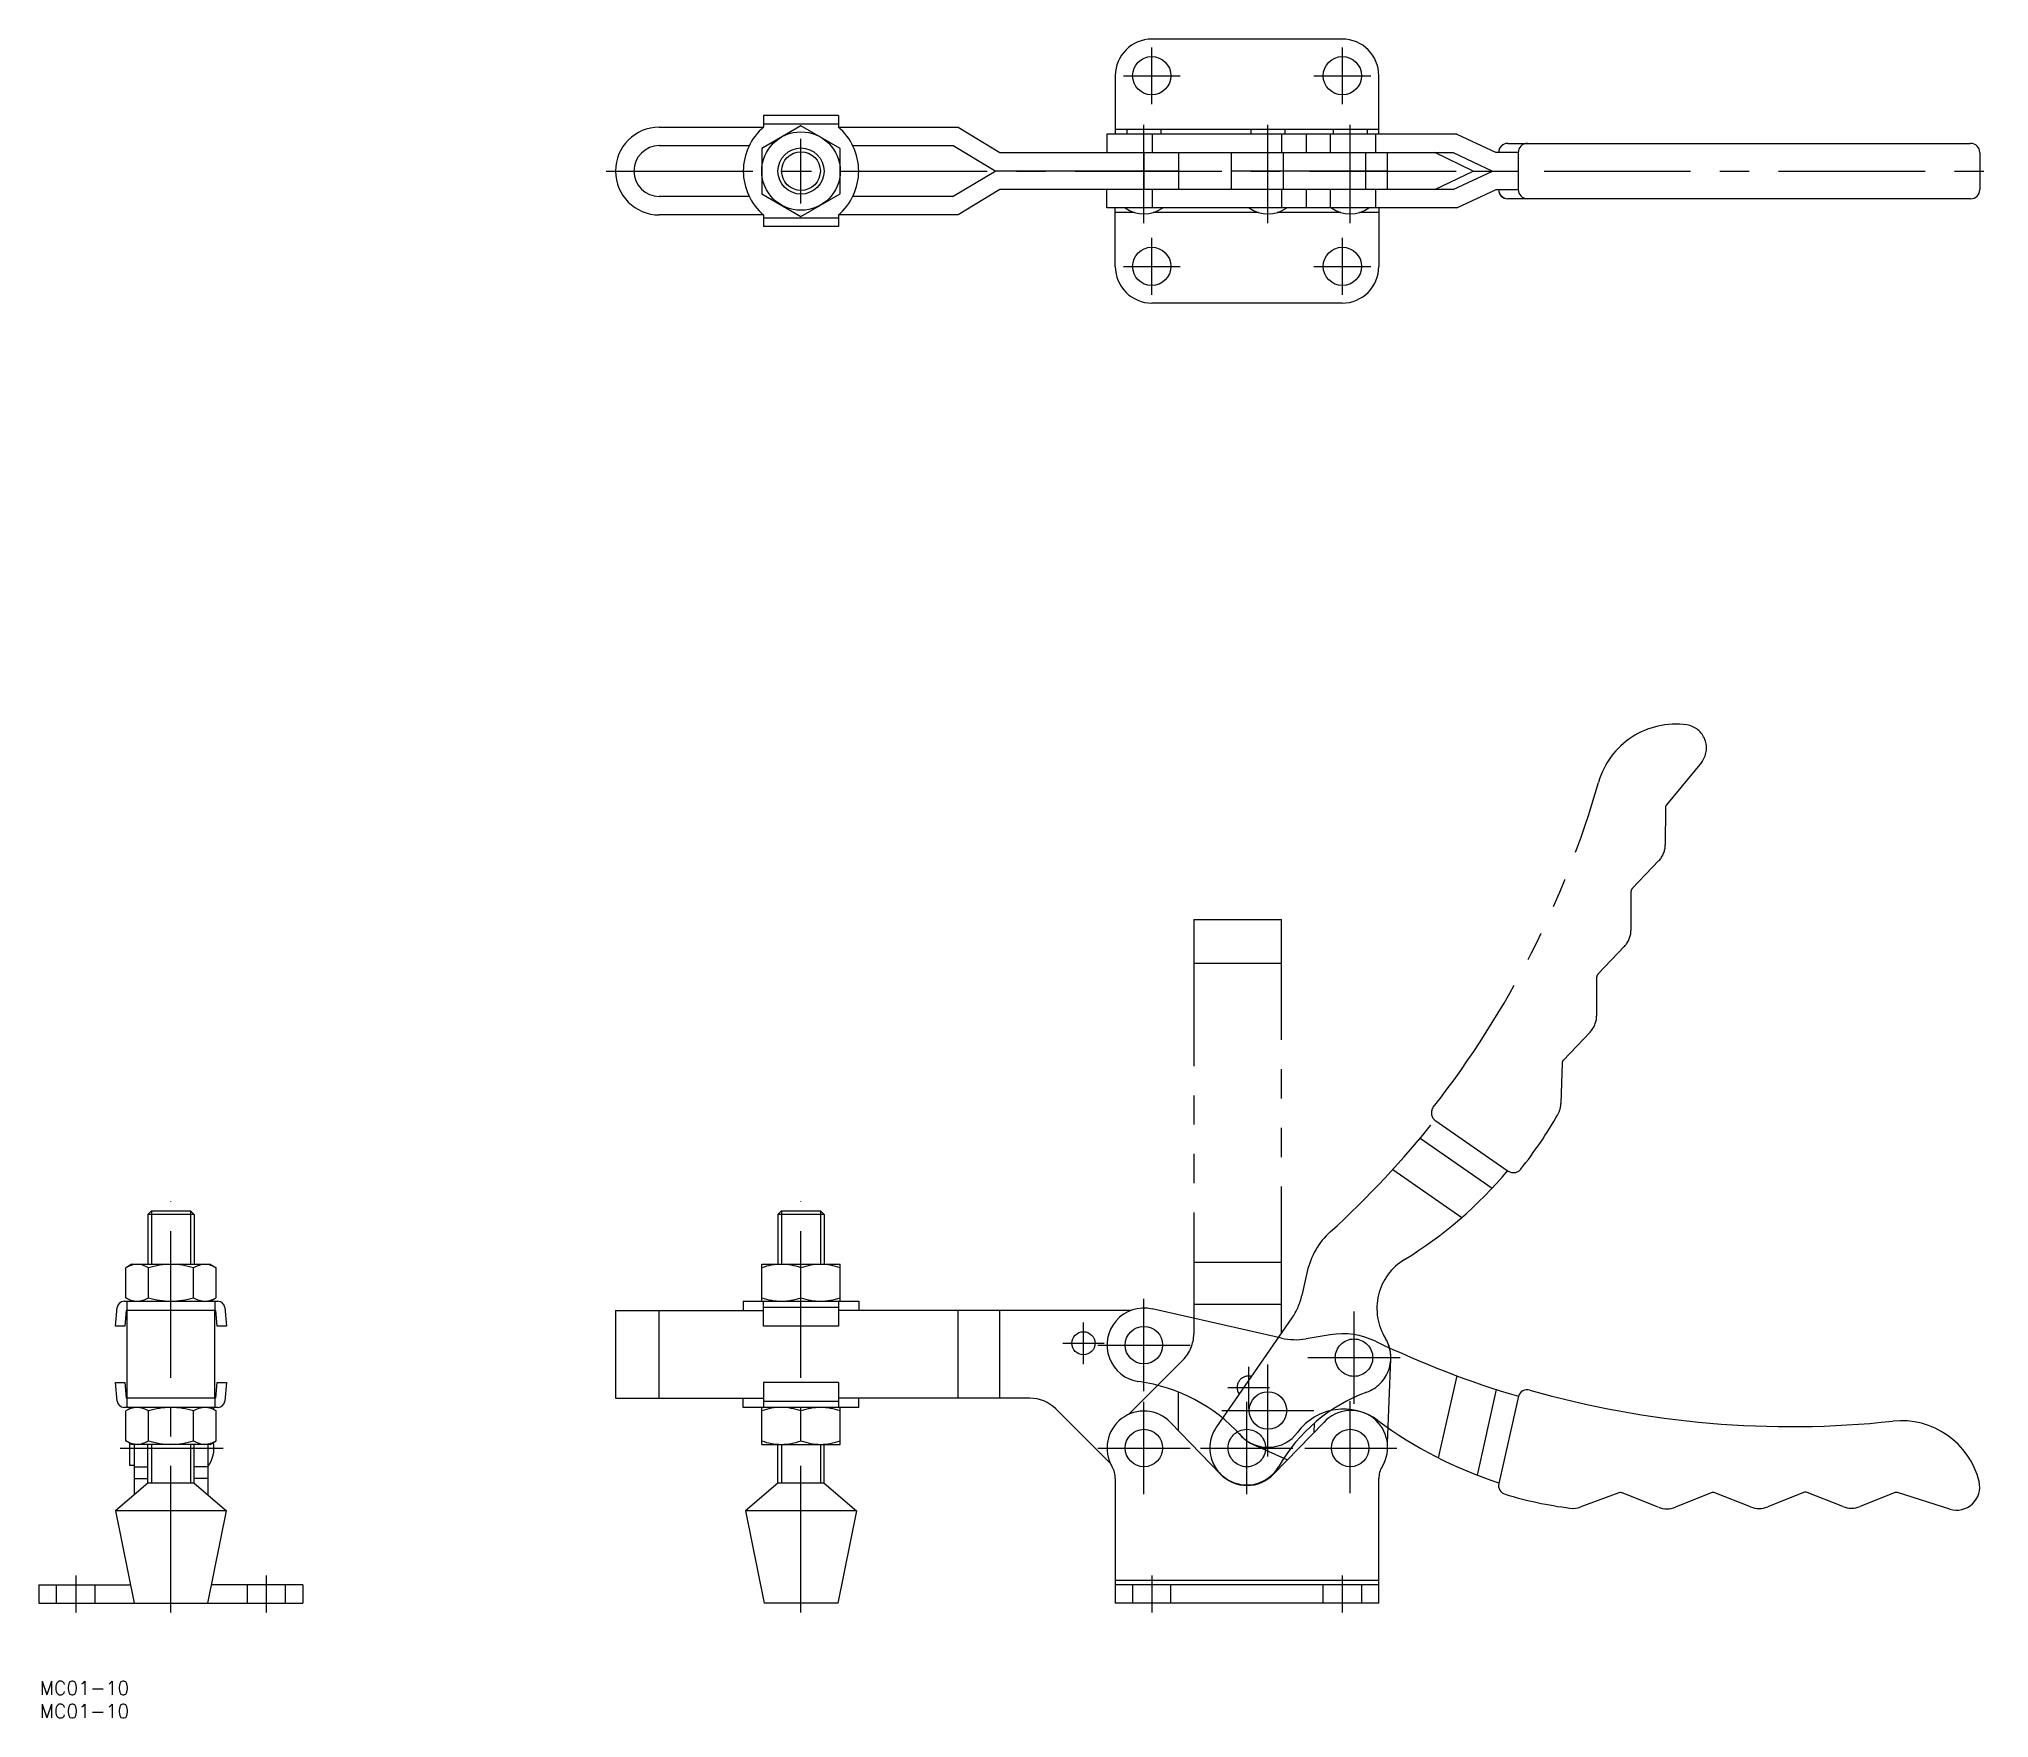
# Model space of a CAD drawing. Extents: x 0 to 423, y -25 to 339.
import ezdxf

# ---------------------------------------------------------------- set-up
doc = ezdxf.new("R2010")
doc.units = 0
for name, pattern in [('CENTER', [50.8, 31.75, -6.35, 6.35, -6.35]), ('DASHED', [19.05, 12.7, -6.35]), ('PHANTOM', [63.5, 31.75, -6.35, 6.35, -6.35, 6.35, -6.35])]:
    doc.linetypes.add(name, pattern=pattern)
doc.layers.get('0').update_dxf_attribs({"linetype": 'CONTINUOUS'})
doc.layers.add('CENTER', color=1, linetype='CONTINUOUS')
doc.styles.get("Standard").update_dxf_attribs({"font": 'txt.shx', "height": 3, "bigfont": 'bigfont.shx'})

# ---------------------------------------------------------------- blocks, each defined once
blk = doc.blocks.new('*U3')
at = {"color": 7, "linetype": 'CONTINUOUS'}
blk.add_text('MC01-10', height=3, dxfattribs=at).set_placement((0.15, -19.88))
blk = doc.blocks.new('*U4')
at = {"color": 7, "linetype": 'CONTINUOUS'}
blk.add_text('MC01-10', height=3, dxfattribs=at).set_placement((0.15, -24.88))

msp = doc.modelspace()

# ---------------------------------------------------------------- linework, layer by layer
at = {"color": 7, "linetype": 'CONTINUOUS'}
for p, q in [((282.35, 338.82), (241.15, 338.82)), ((233.2, 330.87), (233.2, 318.22)), ((290.3, 318.22), (290.3, 330.87)), ((173.2, 322.23), (157, 322.23)), ((157, 322.23), (157, 319.77)), ((173.2, 322.23), (173.2, 319.77)), ((134.4, 319.72), (156.98, 319.72)), ((165.1, 320.04), (156.6, 315.13)), ((173.2, 320.38), (157, 320.38)), ((157.03, 319.77), (157, 319.77)), ((173.6, 315.13), (165.1, 320.04)), ((173.2, 319.77), (173.17, 319.77)), ((173.22, 319.72), (199.15, 319.72)), ((199.15, 319.72), (208.2, 314.22)), ((307.18, 318.22), (231.4, 318.22)), ((231.4, 318.22), (231.4, 314.22)), ((290.3, 319.22), (233.2, 319.22)), ((235.73, 319.22), (235.73, 318.22)), ((241.16, 318.22), (241.16, 314.22)), ((243.07, 319.22), (243.07, 318.22)), ((262.59, 319.22), (262.59, 318.22)), ((269.18, 318.22), (269.18, 314.22)), ((269.94, 319.22), (269.94, 318.22)), ((274.53, 318.22), (274.53, 314.22)), ((279.77, 318.22), (279.77, 314.22)), ((280.43, 319.22), (280.43, 318.22)), ((287.78, 319.22), (287.78, 318.22)), ((289.6, 318.22), (289.6, 314.22)), ((307.18, 318.22), (315.74, 314.22)), ((134.4, 315.72), (153.87, 315.72)), ((156.6, 315.13), (156.6, 305.32)), ((173.6, 305.32), (173.6, 315.13)), ((176.32, 315.72), (198.05, 315.72)), ((198.05, 315.72), (207.3, 310.22)), ((208.2, 314.22), (306.38, 314.22)), ((246.9, 314.22), (246.9, 306.22)), ((258.27, 314.22), (258.27, 306.22)), ((269.59, 314.22), (269.59, 306.22)), ((287.42, 314.22), (287.42, 306.22)), ((292.1, 314.22), (292.1, 306.22)), ((310.77, 310.22), (302.4, 314.22)), ((306.38, 314.22), (314.92, 310.22)), ((320.5, 314.22), (315.74, 314.22)), ((318.23, 316.22), (418.42, 316.22)), ((320.5, 314.22), (320.5, 306.22)), ((420.5, 314.22), (420.5, 306.22)), ((207.3, 310.22), (198.05, 304.72)), ((246.9, 310.22), (207.3, 310.22)), ((292.1, 310.22), (258.27, 310.22)), ((302.4, 306.22), (310.77, 310.22)), ((306.38, 306.22), (314.92, 310.22)), ((310.77, 310.22), (320.5, 310.22)), ((153.87, 304.72), (134.4, 304.72)), ((156.6, 305.32), (165.1, 300.41)), ((165.1, 300.41), (173.6, 305.32)), ((198.05, 304.72), (176.32, 304.72)), ((208.2, 306.22), (199.15, 300.72)), ((306.38, 306.22), (208.2, 306.22)), ((231.4, 302.22), (231.4, 306.22)), ((241.16, 306.22), (241.16, 302.22)), ((269.18, 306.22), (269.18, 302.22)), ((274.53, 306.22), (274.53, 302.22)), ((279.77, 306.22), (279.77, 302.22)), ((289.6, 306.22), (289.6, 302.22)), ((307.18, 302.22), (315.74, 306.22)), ((315.74, 306.22), (320.5, 306.2)), ((418.5, 304.22), (318.23, 304.22)), ((156.98, 300.72), (134.4, 300.72)), ((157, 300.67), (157, 298.22)), ((157.03, 300.67), (157, 300.67)), ((157, 300.07), (173.2, 300.07)), ((173.2, 300.67), (173.17, 300.67)), ((173.2, 300.67), (173.2, 298.22)), ((199.15, 300.72), (173.22, 300.72)), ((307.18, 302.22), (231.4, 302.22)), ((233.2, 289.57), (233.2, 302.22)), ((237.37, 301.22), (233.2, 301.22)), ((264.24, 301.22), (241.43, 301.22)), ((282.07, 301.22), (268.29, 301.22)), ((290.3, 301.22), (286.13, 301.22)), ((290.3, 302.22), (290.3, 289.57)), ((173.2, 298.22), (157, 298.22)), ((282.35, 281.62), (241.15, 281.62)), ((23.6, 84.19), (24.41, 85)), ((24.41, 85), (32.79, 85)), ((32.79, 85), (33.6, 84.19)), ((160.1, 84.19), (160.91, 85)), ((160.91, 85), (169.29, 85)), ((169.29, 85), (170.1, 84.19)), ((33.6, 84.19), (23.6, 84.19)), ((23.6, 84.19), (23.6, 73.4)), ((33.6, 84.19), (33.6, 73.4)), ((170.1, 84.19), (160.1, 84.19)), ((160.1, 84.19), (160.1, 73.4)), ((170.1, 84.19), (170.1, 73.4)), ((20.1, 73.4), (18.79, 72.64)), ((18.79, 66.16), (18.79, 72.64)), ((20.1, 73.4), (37.1, 73.4)), ((23.69, 66.16), (23.69, 72.64)), ((33.51, 66.16), (33.51, 72.64)), ((37.1, 73.4), (38.41, 72.64)), ((38.41, 66.16), (38.41, 72.64)), ((156.6, 65.4), (156.6, 73.4)), ((156.6, 73.4), (173.6, 73.4)), ((165.1, 66.16), (165.1, 72.64)), ((173.6, 65.4), (173.6, 73.4)), ((16.59, 60), (16.95, 64.03)), ((18.44, 65.4), (38.76, 65.4)), ((18.9, 63.4), (18.6, 60)), ((20.1, 65.4), (18.79, 66.16)), ((38.3, 63.4), (18.9, 63.4)), ((19.05, 65.4), (19.05, 63.4)), ((19.1, 44.4), (19.1, 63.4)), ((37.1, 65.4), (38.41, 66.16)), ((38.1, 44.4), (38.1, 63.4)), ((38.15, 63.4), (38.15, 65.4)), ((38.6, 60), (38.3, 63.4)), ((40.25, 64.03), (40.61, 60)), ((124.9, 63.4), (124.9, 44.4)), ((124.9, 63.4), (157, 63.4)), ((134.4, 44.4), (134.4, 63.4)), ((152.6, 65.4), (177.6, 65.4)), ((152.6, 65.4), (152.6, 63.4)), ((157, 60), (157, 65.4)), ((173.2, 64.03), (157, 64.03)), ((173.2, 65.4), (173.2, 60)), ((236.59, 63.4), (173.2, 63.4)), ((177.6, 65.4), (177.6, 63.4)), ((199.15, 44.4), (199.15, 63.4)), ((208.2, 44.4), (208.2, 63.4)), ((269.18, 57.41), (241.16, 63.72)), ((18.6, 60), (16.59, 60)), ((40.61, 60), (38.6, 60)), ((173.2, 60), (157, 60)), ((279.77, 58.12), (274.53, 57.26)), ((16.59, 47.8), (18.6, 47.8)), ((16.95, 43.77), (16.59, 47.8)), ((18.6, 47.8), (18.9, 44.4)), ((38.3, 44.4), (38.6, 47.8)), ((38.6, 47.8), (40.61, 47.8)), ((40.61, 47.8), (40.25, 43.77)), ((173.2, 47.8), (157, 47.8)), ((157, 47.8), (157, 42.4)), ((173.2, 47.8), (173.2, 42.4)), ((307.18, 49.25), (303.18, 31.47)), ((38.76, 42.4), (18.44, 42.4)), ((20.1, 42.4), (18.79, 41.64)), ((38.3, 44.4), (18.9, 44.4)), ((19.05, 44.4), (19.05, 42.4)), ((19.6, 42.4), (19.6, 42.11)), ((37.1, 42.4), (38.41, 41.64)), ((38.15, 42.4), (38.15, 44.4)), ((124.9, 44.4), (157, 44.4)), ((152.6, 42.4), (152.6, 44.4)), ((177.6, 42.4), (152.6, 42.4)), ((156.6, 34.4), (156.6, 42.4)), ((157, 43.77), (173.2, 43.77)), ((214.68, 44.4), (173.2, 44.4)), ((173.6, 34.4), (173.6, 42.4)), ((177.6, 42.4), (177.6, 44.4)), ((246.9, 37.35), (246.9, 45.71)), ((315.74, 46.28), (311.57, 27.75)), ((320.53, 44.8), (316.28, 25.92)), ((18.79, 35.16), (18.79, 41.64)), ((23.69, 35.16), (23.69, 41.64)), ((33.51, 35.16), (33.51, 41.64)), ((38.41, 35.16), (38.41, 41.64)), ((165.1, 35.16), (165.1, 41.64)), ((232.13, 30.27), (220.34, 42.06)), ((256, 27.94), (245.15, 39.16)), ((278.35, 39.16), (267.5, 27.94)), ((20.1, 34.4), (18.79, 35.16)), ((19.6, 34.69), (19.6, 29.92)), ((37.1, 34.4), (20.1, 34.4)), ((20.6, 34.4), (20.6, 23.43)), ((23.61, 26), (23.61, 34.4)), ((33.6, 26), (33.6, 34.33)), ((36.6, 34.4), (36.6, 23.43)), ((37.1, 34.4), (38.41, 35.16)), ((156.6, 34.4), (173.6, 34.4)), ((160.1, 26), (160.1, 34.4)), ((170.1, 26), (170.1, 34.4)), ((262.95, 34.45), (270.48, 31.02)), ((19.6, 29.92), (20.6, 29.92)), ((23.61, 26), (16.61, 20)), ((20.6, 29.54), (23.6, 29.54)), ((20.6, 27), (23.6, 27)), ((33.6, 26), (23.61, 26)), ((36.6, 29.54), (33.6, 29.54)), ((36.6, 27), (33.6, 27)), ((33.6, 26), (40.6, 20)), ((160.1, 26), (153.1, 20)), ((170.1, 26), (160.1, 26)), ((170.1, 26), (177.1, 20)), ((233.2, 27), (233.2, 0)), ((290.3, 0), (290.3, 27)), ((342.31, 23.89), (334.09, 20.84)), ((350.85, 20.78), (343.03, 23.88)), ((362.33, 23.92), (354.57, 20.79)), ((370.85, 20.84), (363.07, 23.92)), ((382.33, 23.99), (374.57, 20.85)), ((390.85, 20.91), (383.07, 23.99)), ((401.97, 23.91), (394.57, 20.92)), ((414.01, 20.35), (402.65, 23.94)), ((40.6, 20), (16.61, 20)), ((16.61, 20), (20.6, 0)), ((36.6, 0), (40.6, 20)), ((177.1, 20), (153.1, 20)), ((153.1, 20), (157.1, 0)), ((177.1, 20), (173.1, 0)), ((233.2, 5), (290.3, 5)), ((0, 4), (19.6, 4)), ((0, 4), (0, 0)), ((0, 0), (57.2, 0)), ((57.2, 4), (37.6, 4)), ((57.2, 4), (57.2, 0)), ((290.3, 4), (233.2, 4)), ((290.3, 0), (233.2, 0)), ((173.1, 0), (157.1, 0))]:
    msp.add_line(p, q, dxfattribs=at)
at = {"color": 3, "linetype": 'PHANTOM'}
for p, q in [((360.2, 182.1), (352.61, 172.91)), ((352.38, 172.27), (352.37, 164.29)), ((350.99, 160.84), (345.21, 154.79)), ((344.93, 154.1), (344.92, 145.73)), ((250.2, 148.1), (250.2, 58.32)), ((250.2, 148.1), (269.2, 148.1)), ((269.2, 58.49), (269.2, 148.1)), ((343.54, 142.28), (337.76, 136.22)), ((250.2, 138.6), (269.2, 138.6)), ((337.49, 135.53), (337.48, 127.16)), ((336.09, 123.72), (330.28, 117.63)), ((330.01, 116.97), (329.74, 108.21)), ((302.44, 104.63), (318.34, 93.61)), ((299.27, 100.74), (314.88, 89.92)), ((293.3, 93.93), (308.29, 83.54)), ((250.2, 73.85), (269.2, 73.85)), ((274.79, 71.85), (273.63, 66.67)), ((250.2, 64.8), (269.2, 64.8)), ((271.48, 61.77), (255.12, 38.16)), ((284.92, 43.2), (284.92, 63.16)), ((236.07, 40.87), (247.86, 52.66)), ((262.1, 42.2), (262.1, 51.2)), ((274.94, 53.18), (294.9, 53.18)), ((292.15, 34.67), (292.91, 52.85)), ((257.6, 46.7), (266.6, 46.7)), ((261.7, 23.61), (261.7, 43.61)), ((276.32, 38.98), (276.23, 36.97)), ((251.69, 33.6), (271.69, 33.6))]:
    msp.add_line(p, q, dxfattribs=at)
at = {"color": 3, "linetype": 'CONTINUOUS'}
for p, q in [((24.41, 85), (24.41, 73.4)), ((32.79, 85), (32.79, 73.4)), ((160.91, 85), (160.91, 73.4)), ((169.29, 85), (169.29, 73.4)), ((24.41, 34.4), (24.41, 26)), ((32.79, 34.4), (32.79, 26)), ((160.91, 34.4), (160.91, 26)), ((169.29, 34.4), (169.29, 26))]:
    msp.add_line(p, q, dxfattribs=at)
at = {"color": 3, "linetype": 'DASHED'}
for p, q in [((3.8, 0), (3.8, 4)), ((12.1, 4), (12.1, 0)), ((45.1, 4), (45.1, 0)), ((53.4, 0), (53.4, 4)), ((236.95, 4), (236.95, 0)), ((245.25, 0), (245.25, 4)), ((278.25, 0), (278.25, 4)), ((286.55, 4), (286.55, 0))]:
    msp.add_line(p, q, dxfattribs=at)
at = {"color": 7, "linetype": 'CONTINUOUS', "flags": 128}
for points in [[(37.9, 41.94), (37.88, 42.27), (37.87, 42.4)], [(19.6, 4), (19.8, 4.02), (19.8, 4.02)], [(37.6, 4), (37.4, 4.02), (37.4, 4.02)]]:
    msp.add_lwpolyline(points, dxfattribs=at)
at = {"color": 7, "linetype": 'CONTINUOUS'}
for centre, radius in [((241.1, 330.87), 4.15), ((282.4, 330.87), 4.15), ((165.1, 310.22), 8.5), ((165.1, 310.22), 5), ((241.1, 289.57), 4.15), ((282.4, 289.57), 4.15), ((239.4, 55.9), 4.06), ((226.3, 56.3), 2.5), ((266.27, 41.73), 4.06), ((239.4, 33.6), 4.06), ((284.1, 33.6), 4.06)]:
    msp.add_circle(centre, radius, dxfattribs=at)
at = {"color": 3, "linetype": 'CONTINUOUS'}
msp.add_circle((165.1, 310.22), 4.19, dxfattribs=at)
at = {"color": 3, "linetype": 'PHANTOM'}
for centre in [(284.92, 53.18), (261.7, 33.6)]:
    msp.add_circle(centre, 4.06, dxfattribs=at)
at = {"color": 7, "linetype": 'CONTINUOUS'}
for centre, radius, start, end in [((241.15, 330.87), 7.95, 90, 180), ((282.35, 330.87), 7.95, 0, 90), ((134.4, 310.22), 9.5, 90, 270), ((165.1, 310.22), 12.5, 130.1819, 229.8181), ((165.1, 310.22), 12.5, 310.1819, 49.8181), ((134.4, 310.22), 5.5, 90, 270), ((318.23, 314.22), 2, 90, 180), ((318.26, 314.25), 1.98, 90.715, 180.6975), ((322.48, 314.25), 1.98, 90.7149, 180.6976), ((418.5, 314.22), 2, 0, 90), ((318.23, 306.22), 2, 180, 270), ((318.26, 306.2), 1.98, 179.3025, 269.2849), ((322.48, 306.2), 1.98, 179.3024, 269.285), ((418.5, 306.22), 2, 270, 0), ((239.4, 307.92), 7, 234.5168, 305.4832), ((266.27, 307.92), 7, 234.5168, 305.4832), ((284.1, 307.92), 7, 234.5168, 305.4832), ((241.15, 289.57), 7.95, 180, 270), ((282.35, 289.57), 7.95, 270, 0), ((21.65, 67.74), 5.68, 94.1219, 120.2618), ((20.99, 68.26), 5.15, 58.3541, 87.2602), ((28.73, 56.28), 17.11, 90.4523, 107.1098), ((28.17, 54.35), 19.06, 73.7486, 88.7433), ((36.25, 68.13), 5.28, 93.1176, 121.2662), ((35.57, 67.8), 5.62, 59.5948, 86.0207), ((160.91, 60.78), 12.62, 90.2812, 109.9749), ((160.61, 59.79), 13.62, 70.7502, 88.9937), ((169.52, 60.16), 13.24, 90.7468, 109.5094), ((169.16, 60.08), 13.32, 70.5449, 89.199), ((18.44, 63.9), 1.5, 90, 174.9575), ((21.65, 71.06), 5.68, 239.7382, 265.8781), ((20.99, 70.54), 5.15, 272.7398, 301.6459), ((28.73, 82.52), 17.11, 252.8902, 269.5477), ((28.17, 84.45), 19.06, 271.2567, 286.2514), ((36.25, 70.67), 5.28, 238.7338, 266.8824), ((35.57, 71.01), 5.62, 273.9793, 300.4052), ((38.76, 63.9), 1.5, 5.0425, 90), ((160.91, 78.02), 12.62, 250.0251, 269.7188), ((160.61, 79.01), 13.62, 271.0063, 289.2498), ((169.52, 78.64), 13.24, 250.4906, 269.2532), ((169.16, 78.72), 13.32, 270.801, 289.4551), ((239.4, 55.91), 8, 77.3288, 262.1745), ((272.25, 71.07), 14, 257.3288, 279.3653), ((282.46, 41.84), 16.5, 64.3585, 99.3653), ((379.61, 244.24), 208, 244.3585, 253.4996), ((233.34, 11.82), 36.5, 42.2515, 82.1745), ((18.44, 43.9), 1.5, 185.0425, 270), ((21.65, 36.74), 5.68, 94.1219, 120.2618), ((20.99, 37.26), 5.15, 58.3541, 87.2602), ((28.73, 25.28), 17.11, 90.4523, 107.1098), ((28.17, 23.35), 19.06, 73.7486, 88.7433), ((36.25, 37.13), 5.28, 93.1176, 121.2662), ((35.57, 36.8), 5.62, 59.5948, 86.0207), ((38.76, 43.9), 1.5, 270, 354.9575), ((160.91, 29.78), 12.62, 90.2812, 109.9749), ((160.61, 28.79), 13.62, 70.7502, 88.9937), ((169.52, 29.16), 13.24, 90.7468, 109.5094), ((169.16, 29.08), 13.32, 70.5449, 89.199), ((214.68, 36.4), 8, 45, 90), ((322.45, 44.24), 2, 74.0505, 163.775), ((379.61, 244.24), 206, 254.0505, 276.1361), ((239.4, 33.6), 8, 44.0286, 210.5102), ((282.66, 29.63), 12.4, 53.3622, 143.5644), ((284.23, 33.76), 7.98, 328.0165, 137.4447), ((343.86, 111.92), 90.15, 233.3622, 252.2109), ((403.49, 22.12), 17.4, 14.0131, 96.1361), ((21.65, 40.06), 5.68, 239.7382, 265.8781), ((20.99, 39.54), 5.15, 272.7398, 301.6459), ((28.73, 51.52), 17.11, 252.8902, 269.5477), ((28.17, 53.45), 19.06, 271.2567, 286.2514), ((36.25, 39.67), 5.28, 238.7338, 266.8824), ((35.57, 40), 5.62, 273.9793, 300.4052), ((30.9, 33.6), 7, 324.5168, 9.8864), ((160.91, 47.02), 12.62, 250.0251, 269.7188), ((160.61, 48.01), 13.62, 271.0063, 289.2498), ((169.52, 47.64), 13.24, 250.4906, 269.2532), ((169.16, 47.72), 13.32, 270.801, 289.4551), ((266.27, 41.73), 8, 218.4489, 245.4884), ((266.27, 41.73), 7.98, 222.2515, 323.5644), ((228.2, 27), 5, 0, 30.5102), ((261.75, 33.5), 8, 224.0286, 315.9714), ((295.3, 27), 5, 149.4898, 180), ((318.23, 25.49), 2, 167.3288, 253.4859), ((415.46, 25.18), 5.04, 253.3733, 13.1278), ((343.86, 111.92), 92.15, 253.4859, 262.4149), ((342.66, 22.95), 1, 68.3876, 110.3266), ((362.7, 23), 1, 68.3876, 111.9904), ((382.7, 23.06), 1, 68.3876, 111.9904), ((402.34, 22.98), 1, 72.488, 111.9904), ((332.36, 25.53), 5, 262.4149, 290.3266), ((352.7, 25.42), 5, 248.3876, 291.9904), ((372.69, 25.49), 5, 248.3876, 291.9904), ((392.69, 25.56), 5, 248.3876, 291.9904)]:
    msp.add_arc(centre, radius, start, end, dxfattribs=at)
at = {"color": 3, "linetype": 'PHANTOM'}
for centre, radius, start, end in [((354.61, 173), 17.4, 81.9648, 164.0877), ((356.26, 185.25), 5.04, 321.3249, 81.0795), ((139.77, 234.25), 206, 322.0021, 344.0877), ((353.38, 172.27), 1, 140.4396, 179.9421), ((347.37, 164.29), 5, 316.3393, 359.9421), ((345.93, 154.1), 1, 136.3393, 179.9421), ((339.92, 145.73), 5, 316.3393, 359.9421), ((338.49, 135.53), 1, 136.3393, 179.9421), ((332.48, 127.17), 5, 316.3393, 359.9421), ((331, 116.94), 1, 136.3393, 178.2783), ((303.68, 106.2), 2, 142.0021, 231.7267), ((248.99, 151.45), 92.15, 321.4376, 330.3665), ((324.74, 108.36), 5, 330.3665, 358.2783), ((139.77, 234.25), 208, 312.3101, 321.4512), ((248.99, 151.45), 90.15, 301.3139, 320.1625), ((319.48, 95.25), 2, 235.2804, 321.4376), ((290.89, 68.23), 16.5, 132.3101, 167.3169), ((302.29, 63.84), 12.4, 121.3139, 211.5161), ((259.97, 69.75), 14, 325.2804, 347.3169), ((242.2, 58.32), 8, 315, 0), ((284.92, 53.18), 7.98, 290.2032, 31.5161), ((284.92, 53.18), 8, 357.6093, 34.7894), ((262.1, 46.7), 2.5, 75.8464, 214.7144), ((300.28, 11.44), 36.5, 110.2032, 150.1262), ((261.69, 33.61), 8, 145.2804, 330.1262)]:
    msp.add_arc(centre, radius, start, end, dxfattribs=at)
at = {"layer": 'CENTER', "color": 1, "linetype": 'CENTER'}
for p, q in [((241.1, 324.72), (241.1, 337.02)), ((282.4, 324.72), (282.4, 337.02)), ((234.95, 330.87), (247.25, 330.87)), ((276.25, 330.87), (288.55, 330.87)), ((165.1, 303.22), (165.1, 317.22)), ((239.4, 298.92), (239.4, 320.22)), ((266.27, 298.92), (266.27, 320.22)), ((284.1, 298.92), (284.1, 320.22)), ((239.4, 314.22), (239.4, 306.22)), ((122.9, 310.22), (422.5, 310.22)), ((241.1, 283.42), (241.1, 295.72)), ((282.4, 283.42), (282.4, 295.72)), ((234.95, 289.57), (247.25, 289.57)), ((276.25, 289.57), (288.55, 289.57)), ((28.6, -2), (28.6, 87)), ((165.1, -2), (165.1, 87)), ((239.4, 45.91), (239.4, 65.91)), ((226.3, 51.8), (226.3, 60.8)), ((221.8, 56.3), (230.8, 56.3)), ((229.4, 55.9), (249.4, 55.9)), ((266.27, 31.75), (266.27, 51.71)), ((239.4, 23.6), (239.4, 43.6)), ((284.1, 23.79), (284.1, 43.74)), ((256.29, 41.73), (276.25, 41.73)), ((17.6, 33.6), (39.9, 33.6)), ((229.4, 33.6), (249.4, 33.6)), ((274.25, 33.6), (294.2, 33.6)), ((7.95, 6), (7.95, -2)), ((49.25, 6), (49.25, -2)), ((241.15, 6), (241.15, -2)), ((282.35, 6), (282.35, -2))]:
    msp.add_line(p, q, dxfattribs=at)

# ---------------------------------------------------------------- block references
at = {"color": 7, "linetype": 'CONTINUOUS'}
for name in ['*U3', '*U4']:
    msp.add_blockref(name, (0, 0), dxfattribs=at)

doc.saveas('drawing.dxf')
